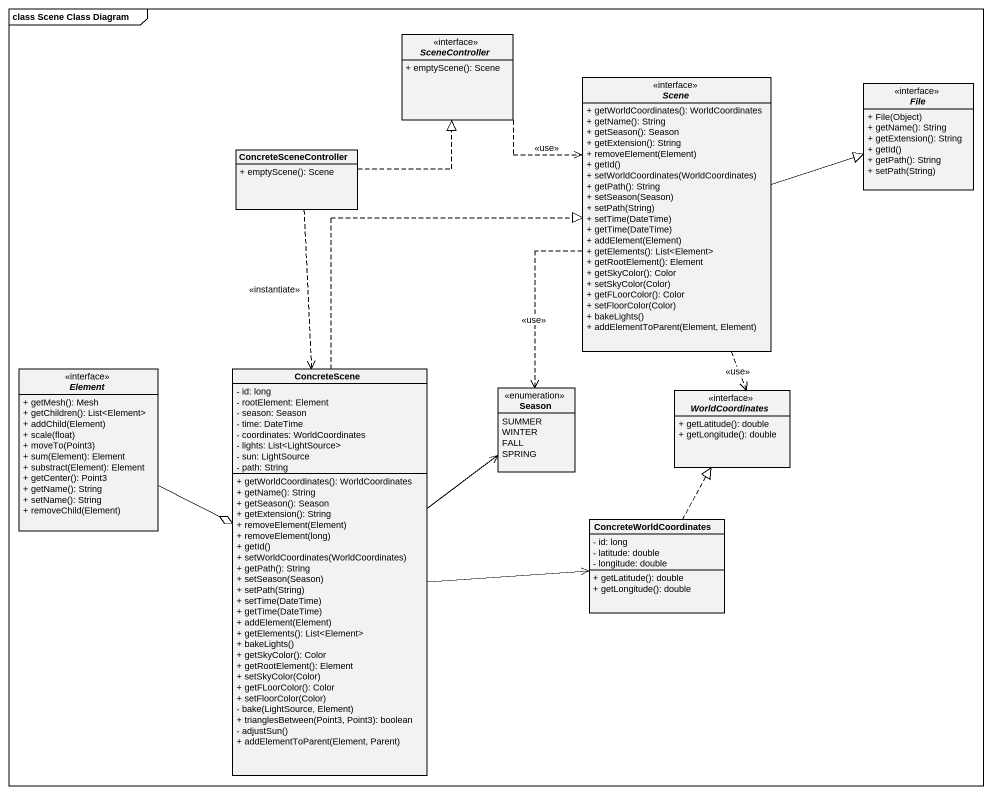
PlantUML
@startuml
mainframe class Scene Class Diagram
hide circle
hide empty members
skinparam classAttributeIconSize 0
interface SceneController {
  + emptyScene(): Scene
}
interface Scene {
  + getWorldCoordinates(): WorldCoordinates
  + getName(): String
  + getSeason(): Season
  + getExtension(): String
  + removeElement(Element)
  + getId()
  + setWorldCoordinates(WorldCoordinates)
  + getPath(): String
  + setSeason(Season)
  + setPath(String)
  + setTime(DateTime)
  + getTime(DateTime)
  + addElement(Element)
  + getElements(): List<Element>
  + getRootElement(): Element
  + getSkyColor(): Color
  + setSkyColor(Color)
  + getFLoorColor(): Color
  + setFloorColor(Color)
  + bakeLights()
  + addElementToParent(Element, Element)
}
interface "File" as File_ {
  + File(Object)
  + getName(): String
  + getExtension(): String
  + getId()
  + getPath(): String
  + setPath(String)
}
class ConcreteSceneController {
  + emptyScene(): Scene
}
interface Element {
  + getMesh(): Mesh
  + getChildren(): List<Element>
  + addChild(Element)
  + scale(float)
  + moveTo(Point3)
  + sum(Element): Element
  + substract(Element): Element
  + getCenter(): Point3
  + getName(): String
  + setName(): String
  + removeChild(Element)
}
class ConcreteScene {
  - id: long
  - rootElement: Element
  - season: Season
  - time: DateTime
  - coordinates: WorldCoordinates
  - lights: List<LightSource>
  - sun: LightSource
  - path: String
  + getWorldCoordinates(): WorldCoordinates
  + getName(): String
  + getSeason(): Season
  + getExtension(): String
  + removeElement(Element)
  + removeElement(long)
  + getId()
  + setWorldCoordinates(WorldCoordinates)
  + getPath(): String
  + setSeason(Season)
  + setPath(String)
  + setTime(DateTime)
  + getTime(DateTime)
  + addElement(Element)
  + getElements(): List<Element>
  + bakeLights()
  + getSkyColor(): Color
  + getRootElement(): Element
  + setSkyColor(Color)
  + getFLoorColor(): Color
  + setFloorColor(Color)
  - bake(LightSource, Element)
  + trianglesBetween(Point3, Point3): boolean
  - adjustSun()
  + addElementToParent(Element, Parent)
}
enum Season {
  SUMMER
  WINTER
  FALL
  SPRING
}
interface WorldCoordinates {
  + getLatitude(): double
  + getLongitude(): double
}
class ConcreteWorldCoordinates {
  - id: long
  - latitude: double
  - longitude: double
  + getLatitude(): double
  + getLongitude(): double
}
SceneController ..> Scene : <<use>>
Scene -right-|> File_
Scene ..> Season : <<use>>
Scene ..> WorldCoordinates : <<use>>
ConcreteSceneController .up.|> SceneController
ConcreteSceneController ..> ConcreteScene : <<instantiate>>
Element -right-o ConcreteScene
ConcreteScene .up.|> Scene
ConcreteScene -up-> Season
ConcreteScene -right-> ConcreteWorldCoordinates
ConcreteWorldCoordinates .up.|> WorldCoordinates
@enduml
